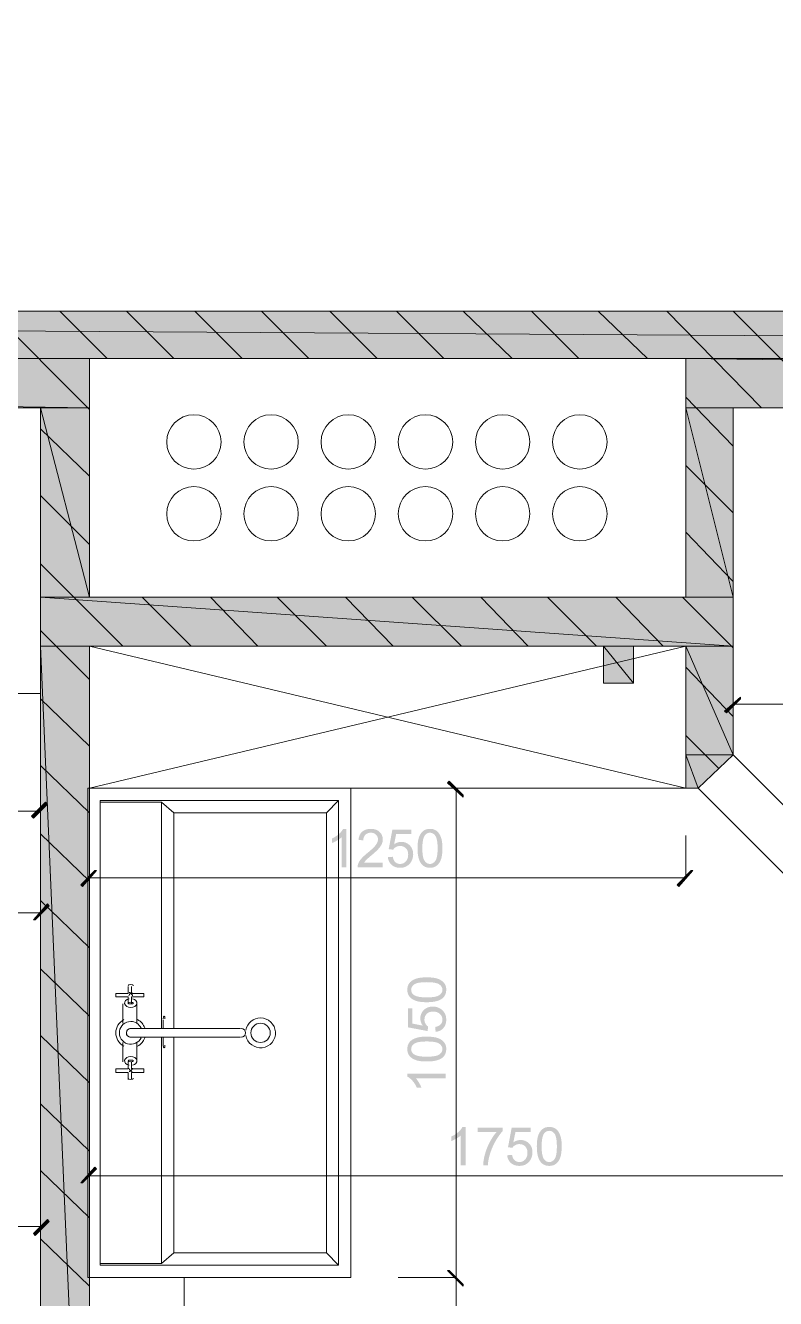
# Model space of a CAD drawing. Header units: inches. Extents: x 23 to 314, y 14 to 225.
# Drawn here: x 144.31 to 166.1, y 144.78 to 181.79 of the extents above; entities that cross this region are included whole.
import ezdxf

# ---------------------------------------------------------------- set-up
doc = ezdxf.new("R2010")
doc.units = ezdxf.units.IN
for name, color, linetype in [('BUYSER', 7, 'Continuous'), ('DIM', 7, 'Continuous'), ('KAHUYQNER', 7, 'Continuous'), ('walls', 7, 'Continuous')]:
    doc.layers.add(name, color=color, linetype=linetype)

msp = doc.modelspace()

# ---------------------------------------------------------------- hatches: boundary and pattern name
at = {"layer": 'BUYSER', "true_color": 0x939598, "transparency": 33554687}
for points in [[(273.026, 172.103), (51.11, 172.103), (51.11, 173.479), (273.026, 173.479)], [(146.166, 170.676), (51.11, 170.676), (51.11, 172.103), (146.166, 172.103)], [(273.026, 170.676), (163.495, 170.676), (163.495, 172.103), (273.026, 172.103)], [(146.166, 165.172), (144.739, 165.172), (144.739, 170.676), (146.166, 170.676)], [(164.871, 165.172), (163.495, 165.172), (163.495, 170.676), (164.871, 170.676)], [(164.871, 163.744), (144.739, 163.744), (144.739, 165.172), (164.871, 165.172)], [(146.166, 130.819), (144.739, 130.819), (144.739, 163.744), (146.166, 163.744)], [(164.871, 160.584), (163.495, 160.584), (163.495, 163.744), (164.871, 163.744)], [(163.852, 159.616), (163.495, 159.616), (163.495, 160.584), (164.871, 160.584)]]:
    msp.add_hatch(color=252, dxfattribs=at).paths.add_polyline_path(points, flags=0)
at = {"layer": 'DIM', "true_color": 0x6ec1dd, "transparency": 33554687}
for points in [[(164.668, 161.808), (164.617, 161.859), (165.075, 162.266), (165.075, 162.215)], [(156.564, 159.769), (156.615, 159.82), (157.022, 159.412), (157.022, 159.361)], [(144.892, 159.208), (144.943, 159.157), (144.535, 158.75), (144.484, 158.801)], [(145.962, 156.762), (145.911, 156.813), (146.319, 157.221), (146.37, 157.221)], [(163.648, 157.221), (163.699, 157.221), (163.291, 156.762), (163.24, 156.813)], [(144.943, 156.252), (144.994, 156.201), (144.586, 155.793), (144.535, 155.793)], [(145.962, 148.148), (145.911, 148.148), (146.319, 148.607), (146.37, 148.556)], [(144.943, 147.078), (144.994, 147.027), (144.586, 146.619), (144.535, 146.67)], [(157.022, 145.192), (157.022, 145.141), (156.564, 145.6), (156.615, 145.6)], [(156.564, 145.6), (156.615, 145.6), (157.022, 145.192), (157.022, 145.141)]]:
    msp.add_hatch(color=133, dxfattribs=at).paths.add_polyline_path(points, flags=0)
h = msp.add_hatch(color=133, dxfattribs=at)
edge = h.paths.add_edge_path(flags=0)
edge.add_spline(control_points=[(153.624, 157.322), (153.624, 157.322), (153.488, 157.322), (153.488, 157.322), (153.488, 157.322), (153.488, 158.19), (153.488, 158.19), (153.456, 158.16), (153.413, 158.129), (153.36, 158.098), (153.306, 158.066), (153.258, 158.042), (153.216, 158.026), (153.216, 158.026), (153.216, 158.158), (153.216, 158.158), (153.292, 158.194), (153.358, 158.237), (153.415, 158.288), (153.472, 158.338), (153.512, 158.388), (153.536, 158.436), (153.536, 158.436), (153.624, 158.436), (153.624, 158.436), (153.624, 158.436), (153.624, 157.322), (153.624, 157.322)], knot_values=[0, 0, 0, 0, 1, 1, 1, 2, 2, 2, 3, 3, 3, 4, 4, 4, 5, 5, 5, 6, 6, 6, 7, 7, 7, 8, 8, 8, 9, 9, 9, 9], degree=3, periodic=1)
h = msp.add_hatch(color=133, dxfattribs=at)
edge = h.paths.add_edge_path(flags=0)
edge.add_spline(control_points=[(154.687, 157.453), (154.687, 157.453), (154.687, 157.322), (154.687, 157.322), (154.687, 157.322), (153.955, 157.322), (153.955, 157.322), (153.955, 157.342), (153.956, 157.358), (153.958, 157.371), (153.96, 157.385), (153.965, 157.4), (153.971, 157.417), (153.989, 157.468), (154.019, 157.517), (154.061, 157.566), (154.103, 157.615), (154.162, 157.671), (154.239, 157.733), (154.359, 157.83), (154.44, 157.908), (154.483, 157.966), (154.526, 158.024), (154.547, 158.079), (154.547, 158.131), (154.547, 158.185), (154.528, 158.231), (154.489, 158.268), (154.451, 158.305), (154.4, 158.324), (154.338, 158.324), (154.274, 158.324), (154.221, 158.304), (154.181, 158.264), (154.141, 158.225), (154.121, 158.17), (154.121, 158.101), (154.121, 158.101), (153.981, 158.116), (153.981, 158.116), (153.99, 158.22), (154.026, 158.3), (154.089, 158.355), (154.152, 158.409), (154.236, 158.436), (154.341, 158.436), (154.447, 158.436), (154.531, 158.407), (154.593, 158.348), (154.656, 158.289), (154.687, 158.216), (154.687, 158.128), (154.687, 158.085), (154.678, 158.042), (154.66, 157.999), (154.642, 157.957), (154.612, 157.911), (154.569, 157.863), (154.527, 157.814), (154.457, 157.749), (154.359, 157.667), (154.277, 157.598), (154.224, 157.552), (154.202, 157.528), (154.18, 157.503), (154.161, 157.479), (154.145, 157.453), (154.145, 157.453), (154.687, 157.453), (154.687, 157.453)], knot_values=[0, 0, 0, 0, 1, 1, 1, 2, 2, 2, 3, 3, 3, 4, 4, 4, 5, 5, 5, 6, 6, 6, 7, 7, 7, 8, 8, 8, 9, 9, 9, 10, 10, 10, 11, 11, 11, 12, 12, 12, 13, 13, 13, 14, 14, 14, 15, 15, 15, 16, 16, 16, 17, 17, 17, 18, 18, 18, 19, 19, 19, 20, 20, 20, 21, 21, 21, 22, 22, 22, 23, 23, 23, 23], degree=3, periodic=1)
h = msp.add_hatch(color=133, dxfattribs=at)
edge = h.paths.add_edge_path(flags=0)
edge.add_spline(control_points=[(154.834, 157.613), (154.834, 157.613), (154.977, 157.625), (154.977, 157.625), (154.988, 157.556), (155.013, 157.503), (155.051, 157.468), (155.09, 157.433), (155.136, 157.416), (155.191, 157.416), (155.256, 157.416), (155.311, 157.44), (155.357, 157.49), (155.403, 157.539), (155.425, 157.605), (155.425, 157.686), (155.425, 157.764), (155.404, 157.825), (155.36, 157.87), (155.316, 157.915), (155.259, 157.938), (155.189, 157.938), (155.145, 157.938), (155.106, 157.928), (155.071, 157.908), (155.036, 157.888), (155.008, 157.863), (154.987, 157.83), (154.987, 157.83), (154.859, 157.847), (154.859, 157.847), (154.859, 157.847), (154.966, 158.417), (154.966, 158.417), (154.966, 158.417), (155.518, 158.417), (155.518, 158.417), (155.518, 158.417), (155.518, 158.287), (155.518, 158.287), (155.518, 158.287), (155.075, 158.287), (155.075, 158.287), (155.075, 158.287), (155.015, 157.988), (155.015, 157.988), (155.082, 158.035), (155.152, 158.058), (155.225, 158.058), (155.322, 158.058), (155.403, 158.025), (155.47, 157.958), (155.537, 157.891), (155.57, 157.805), (155.57, 157.699), (155.57, 157.599), (155.541, 157.512), (155.482, 157.438), (155.411, 157.348), (155.313, 157.304), (155.191, 157.304), (155.09, 157.304), (155.008, 157.332), (154.944, 157.388), (154.88, 157.444), (154.844, 157.519), (154.834, 157.613)], knot_values=[0, 0, 0, 0, 1, 1, 1, 2, 2, 2, 3, 3, 3, 4, 4, 4, 5, 5, 5, 6, 6, 6, 7, 7, 7, 8, 8, 8, 9, 9, 9, 10, 10, 10, 11, 11, 11, 12, 12, 12, 13, 13, 13, 14, 14, 14, 15, 15, 15, 16, 16, 16, 17, 17, 17, 18, 18, 18, 19, 19, 19, 20, 20, 20, 21, 21, 21, 22, 22, 22, 22], degree=3, periodic=1)
h = msp.add_hatch(color=133, dxfattribs=at)
edge = h.paths.add_edge_path(flags=0)
edge.add_spline(control_points=[(155.696, 157.87), (155.696, 157.935), (155.699, 157.994), (155.706, 158.047), (155.713, 158.1), (155.723, 158.146), (155.736, 158.186), (155.764, 158.266), (155.804, 158.327), (155.857, 158.371), (155.91, 158.415), (155.977, 158.436), (156.058, 158.436), (156.117, 158.436), (156.169, 158.424), (156.214, 158.4), (156.259, 158.376), (156.296, 158.342), (156.325, 158.297), (156.354, 158.252), (156.377, 158.197), (156.394, 158.132), (156.411, 158.067), (156.42, 157.98), (156.42, 157.87), (156.42, 157.738), (156.406, 157.633), (156.38, 157.554), (156.353, 157.475), (156.313, 157.414), (156.26, 157.37), (156.206, 157.326), (156.139, 157.304), (156.058, 157.304), (155.951, 157.304), (155.867, 157.342), (155.806, 157.419), (155.733, 157.511), (155.696, 157.662), (155.696, 157.87)], knot_values=[0, 0, 0, 0, 1, 1, 1, 2, 2, 2, 3, 3, 3, 4, 4, 4, 5, 5, 5, 6, 6, 6, 7, 7, 7, 8, 8, 8, 9, 9, 9, 10, 10, 10, 11, 11, 11, 12, 12, 12, 13, 13, 13, 13], degree=3, periodic=1)
edge = h.paths.add_edge_path(flags=0)
edge.add_spline(control_points=[(155.836, 157.87), (155.836, 157.688), (155.857, 157.568), (155.9, 157.507), (155.942, 157.446), (155.995, 157.416), (156.058, 157.416), (156.119, 157.416), (156.172, 157.446), (156.215, 157.507), (156.258, 157.568), (156.28, 157.688), (156.28, 157.87), (156.28, 158.052), (156.258, 158.174), (156.216, 158.234), (156.173, 158.294), (156.12, 158.324), (156.056, 158.324), (155.994, 158.324), (155.944, 158.297), (155.907, 158.244), (155.86, 158.177), (155.836, 158.052), (155.836, 157.87)], knot_values=[0, 0, 0, 0, 1, 1, 1, 2, 2, 2, 3, 3, 3, 4, 4, 4, 5, 5, 5, 6, 6, 6, 7, 7, 7, 8, 8, 8, 8], degree=3, periodic=1)
h = msp.add_hatch(color=133, dxfattribs=at)
edge = h.paths.add_edge_path(flags=0)
edge.add_spline(control_points=[(155.966, 153.397), (155.9, 153.397), (155.841, 153.4), (155.788, 153.407), (155.735, 153.413), (155.689, 153.423), (155.649, 153.437), (155.569, 153.464), (155.508, 153.505), (155.464, 153.558), (155.421, 153.611), (155.399, 153.678), (155.399, 153.759), (155.399, 153.818), (155.411, 153.87), (155.435, 153.915), (155.459, 153.96), (155.493, 153.997), (155.538, 154.026), (155.583, 154.055), (155.638, 154.078), (155.703, 154.095), (155.768, 154.112), (155.856, 154.12), (155.966, 154.12), (156.097, 154.12), (156.202, 154.107), (156.281, 154.081), (156.36, 154.054), (156.421, 154.014), (156.465, 153.96), (156.509, 153.907), (156.532, 153.839), (156.532, 153.759), (156.532, 153.652), (156.493, 153.568), (156.417, 153.507), (156.324, 153.433), (156.173, 153.397), (155.966, 153.397)], knot_values=[0, 0, 0, 0, 1, 1, 1, 2, 2, 2, 3, 3, 3, 4, 4, 4, 5, 5, 5, 6, 6, 6, 7, 7, 7, 8, 8, 8, 9, 9, 9, 10, 10, 10, 11, 11, 11, 12, 12, 12, 13, 13, 13, 13], degree=3, periodic=1)
edge = h.paths.add_edge_path(flags=0)
edge.add_spline(control_points=[(155.966, 153.537), (156.147, 153.537), (156.268, 153.558), (156.328, 153.6), (156.389, 153.643), (156.42, 153.696), (156.42, 153.759), (156.42, 153.82), (156.389, 153.873), (156.328, 153.916), (156.268, 153.959), (156.147, 153.98), (155.966, 153.98), (155.783, 153.98), (155.662, 153.959), (155.602, 153.916), (155.541, 153.874), (155.511, 153.821), (155.511, 153.757), (155.511, 153.695), (155.538, 153.645), (155.591, 153.607), (155.659, 153.56), (155.783, 153.537), (155.966, 153.537)], knot_values=[0, 0, 0, 0, 1, 1, 1, 2, 2, 2, 3, 3, 3, 4, 4, 4, 5, 5, 5, 6, 6, 6, 7, 7, 7, 8, 8, 8, 8], degree=3, periodic=1)
h = msp.add_hatch(color=133, dxfattribs=at)
edge = h.paths.add_edge_path(flags=0)
edge.add_spline(control_points=[(156.222, 152.535), (156.222, 152.535), (156.21, 152.678), (156.21, 152.678), (156.28, 152.689), (156.332, 152.713), (156.367, 152.752), (156.402, 152.791), (156.42, 152.837), (156.42, 152.892), (156.42, 152.957), (156.395, 153.012), (156.345, 153.058), (156.296, 153.103), (156.23, 153.126), (156.149, 153.126), (156.071, 153.126), (156.01, 153.104), (155.965, 153.061), (155.92, 153.017), (155.897, 152.96), (155.897, 152.889), (155.897, 152.845), (155.907, 152.806), (155.927, 152.772), (155.947, 152.737), (155.973, 152.709), (156.005, 152.687), (156.005, 152.687), (155.988, 152.559), (155.988, 152.559), (155.988, 152.559), (155.418, 152.667), (155.418, 152.667), (155.418, 152.667), (155.418, 153.219), (155.418, 153.219), (155.418, 153.219), (155.549, 153.219), (155.549, 153.219), (155.549, 153.219), (155.549, 152.776), (155.549, 152.776), (155.549, 152.776), (155.847, 152.716), (155.847, 152.716), (155.8, 152.783), (155.777, 152.853), (155.777, 152.925), (155.777, 153.022), (155.811, 153.104), (155.877, 153.171), (155.944, 153.237), (156.031, 153.271), (156.137, 153.271), (156.236, 153.271), (156.323, 153.242), (156.397, 153.183), (156.487, 153.111), (156.532, 153.014), (156.532, 152.892), (156.532, 152.791), (156.503, 152.708), (156.447, 152.645), (156.391, 152.581), (156.316, 152.544), (156.222, 152.535)], knot_values=[0, 0, 0, 0, 1, 1, 1, 2, 2, 2, 3, 3, 3, 4, 4, 4, 5, 5, 5, 6, 6, 6, 7, 7, 7, 8, 8, 8, 9, 9, 9, 10, 10, 10, 11, 11, 11, 12, 12, 12, 13, 13, 13, 14, 14, 14, 15, 15, 15, 16, 16, 16, 17, 17, 17, 18, 18, 18, 19, 19, 19, 20, 20, 20, 21, 21, 21, 22, 22, 22, 22], degree=3, periodic=1)
h = msp.add_hatch(color=133, dxfattribs=at)
edge = h.paths.add_edge_path(flags=0)
edge.add_spline(control_points=[(155.966, 151.674), (155.9, 151.674), (155.841, 151.677), (155.788, 151.683), (155.735, 151.69), (155.689, 151.7), (155.649, 151.714), (155.569, 151.741), (155.508, 151.781), (155.464, 151.834), (155.421, 151.888), (155.399, 151.955), (155.399, 152.035), (155.399, 152.094), (155.411, 152.146), (155.435, 152.192), (155.459, 152.237), (155.493, 152.274), (155.538, 152.303), (155.583, 152.332), (155.638, 152.355), (155.703, 152.372), (155.768, 152.389), (155.856, 152.397), (155.966, 152.397), (156.097, 152.397), (156.202, 152.384), (156.281, 152.357), (156.36, 152.331), (156.421, 152.291), (156.465, 152.237), (156.509, 152.183), (156.532, 152.116), (156.532, 152.035), (156.532, 151.928), (156.493, 151.844), (156.417, 151.783), (156.324, 151.71), (156.173, 151.674), (155.966, 151.674)], knot_values=[0, 0, 0, 0, 1, 1, 1, 2, 2, 2, 3, 3, 3, 4, 4, 4, 5, 5, 5, 6, 6, 6, 7, 7, 7, 8, 8, 8, 9, 9, 9, 10, 10, 10, 11, 11, 11, 12, 12, 12, 13, 13, 13, 13], degree=3, periodic=1)
edge = h.paths.add_edge_path(flags=0)
edge.add_spline(control_points=[(155.966, 151.814), (156.147, 151.814), (156.268, 151.835), (156.328, 151.877), (156.389, 151.919), (156.42, 151.972), (156.42, 152.035), (156.42, 152.097), (156.389, 152.149), (156.328, 152.192), (156.268, 152.235), (156.147, 152.257), (155.966, 152.257), (155.783, 152.257), (155.662, 152.236), (155.602, 152.193), (155.541, 152.15), (155.511, 152.097), (155.511, 152.034), (155.511, 151.972), (155.538, 151.922), (155.591, 151.884), (155.659, 151.837), (155.783, 151.814), (155.966, 151.814)], knot_values=[0, 0, 0, 0, 1, 1, 1, 2, 2, 2, 3, 3, 3, 4, 4, 4, 5, 5, 5, 6, 6, 6, 7, 7, 7, 8, 8, 8, 8], degree=3, periodic=1)
h = msp.add_hatch(color=133, dxfattribs=at)
edge = h.paths.add_edge_path(flags=0)
edge.add_spline(control_points=[(156.513, 151.325), (156.513, 151.325), (156.513, 151.189), (156.513, 151.189), (156.513, 151.189), (155.645, 151.189), (155.645, 151.189), (155.675, 151.157), (155.706, 151.114), (155.737, 151.06), (155.769, 151.007), (155.793, 150.959), (155.809, 150.916), (155.809, 150.916), (155.677, 150.916), (155.677, 150.916), (155.641, 150.992), (155.598, 151.059), (155.547, 151.116), (155.497, 151.172), (155.447, 151.213), (155.399, 151.237), (155.399, 151.237), (155.399, 151.325), (155.399, 151.325), (155.399, 151.325), (156.513, 151.325), (156.513, 151.325)], knot_values=[0, 0, 0, 0, 1, 1, 1, 2, 2, 2, 3, 3, 3, 4, 4, 4, 5, 5, 5, 6, 6, 6, 7, 7, 7, 8, 8, 8, 9, 9, 9, 9], degree=3, periodic=1)
h = msp.add_hatch(color=133, dxfattribs=at)
edge = h.paths.add_edge_path(flags=0)
edge.add_spline(control_points=[(157.09, 148.658), (157.09, 148.658), (156.954, 148.658), (156.954, 148.658), (156.954, 148.658), (156.954, 149.526), (156.954, 149.526), (156.922, 149.496), (156.879, 149.465), (156.826, 149.433), (156.772, 149.402), (156.724, 149.378), (156.681, 149.362), (156.681, 149.362), (156.681, 149.493), (156.681, 149.493), (156.758, 149.529), (156.824, 149.572), (156.881, 149.623), (156.938, 149.674), (156.978, 149.723), (157.002, 149.772), (157.002, 149.772), (157.09, 149.772), (157.09, 149.772), (157.09, 149.772), (157.09, 148.658), (157.09, 148.658)], knot_values=[0, 0, 0, 0, 1, 1, 1, 2, 2, 2, 3, 3, 3, 4, 4, 4, 5, 5, 5, 6, 6, 6, 7, 7, 7, 8, 8, 8, 9, 9, 9, 9], degree=3, periodic=1)
h = msp.add_hatch(color=133, dxfattribs=at)
edge = h.paths.add_edge_path(flags=0)
edge.add_spline(control_points=[(157.448, 149.622), (157.448, 149.622), (157.448, 149.753), (157.448, 149.753), (157.448, 149.753), (158.166, 149.753), (158.166, 149.753), (158.166, 149.753), (158.166, 149.647), (158.166, 149.647), (158.097, 149.573), (158.027, 149.473), (157.955, 149.347), (157.887, 149.225), (157.834, 149.096), (157.795, 148.963), (157.779, 148.908), (157.767, 148.86), (157.759, 148.818), (157.748, 148.762), (157.743, 148.709), (157.743, 148.658), (157.743, 148.658), (157.603, 148.658), (157.603, 148.658), (157.603, 148.741), (157.62, 148.847), (157.654, 148.974), (157.687, 149.097), (157.734, 149.216), (157.795, 149.332), (157.857, 149.447), (157.922, 149.544), (157.991, 149.622), (157.991, 149.622), (157.448, 149.622), (157.448, 149.622)], knot_values=[0, 0, 0, 0, 1, 1, 1, 2, 2, 2, 3, 3, 3, 4, 4, 4, 5, 5, 5, 6, 6, 6, 7, 7, 7, 8, 8, 8, 9, 9, 9, 10, 10, 10, 11, 11, 11, 12, 12, 12, 12], degree=3, periodic=1)
h = msp.add_hatch(color=133, dxfattribs=at)
edge = h.paths.add_edge_path(flags=0)
edge.add_spline(control_points=[(158.3, 148.948), (158.3, 148.948), (158.443, 148.961), (158.443, 148.961), (158.454, 148.891), (158.479, 148.839), (158.517, 148.804), (158.556, 148.768), (158.602, 148.751), (158.657, 148.751), (158.722, 148.751), (158.777, 148.776), (158.823, 148.825), (158.869, 148.875), (158.891, 148.94), (158.891, 149.022), (158.891, 149.099), (158.87, 149.16), (158.826, 149.205), (158.782, 149.25), (158.725, 149.273), (158.654, 149.273), (158.611, 149.273), (158.571, 149.263), (158.537, 149.244), (158.502, 149.224), (158.474, 149.198), (158.452, 149.166), (158.452, 149.166), (158.325, 149.182), (158.325, 149.182), (158.325, 149.182), (158.432, 149.752), (158.432, 149.752), (158.432, 149.752), (158.984, 149.752), (158.984, 149.752), (158.984, 149.752), (158.984, 149.622), (158.984, 149.622), (158.984, 149.622), (158.541, 149.622), (158.541, 149.622), (158.541, 149.622), (158.481, 149.324), (158.481, 149.324), (158.548, 149.37), (158.618, 149.393), (158.69, 149.393), (158.787, 149.393), (158.869, 149.36), (158.936, 149.293), (159.003, 149.226), (159.036, 149.14), (159.036, 149.034), (159.036, 148.934), (159.007, 148.847), (158.948, 148.774), (158.876, 148.684), (158.779, 148.639), (158.657, 148.639), (158.556, 148.639), (158.473, 148.667), (158.41, 148.723), (158.346, 148.78), (158.309, 148.855), (158.3, 148.948)], knot_values=[0, 0, 0, 0, 1, 1, 1, 2, 2, 2, 3, 3, 3, 4, 4, 4, 5, 5, 5, 6, 6, 6, 7, 7, 7, 8, 8, 8, 9, 9, 9, 10, 10, 10, 11, 11, 11, 12, 12, 12, 13, 13, 13, 14, 14, 14, 15, 15, 15, 16, 16, 16, 17, 17, 17, 18, 18, 18, 19, 19, 19, 20, 20, 20, 21, 21, 21, 22, 22, 22, 22], degree=3, periodic=1)
h = msp.add_hatch(color=133, dxfattribs=at)
edge = h.paths.add_edge_path(flags=0)
edge.add_spline(control_points=[(159.162, 149.205), (159.162, 149.27), (159.165, 149.329), (159.172, 149.382), (159.178, 149.435), (159.188, 149.481), (159.202, 149.521), (159.229, 149.601), (159.27, 149.663), (159.323, 149.706), (159.376, 149.75), (159.443, 149.772), (159.524, 149.772), (159.583, 149.772), (159.635, 149.76), (159.68, 149.736), (159.725, 149.712), (159.762, 149.677), (159.791, 149.633), (159.82, 149.588), (159.843, 149.533), (159.86, 149.468), (159.877, 149.402), (159.885, 149.315), (159.885, 149.205), (159.885, 149.073), (159.872, 148.968), (159.846, 148.889), (159.819, 148.811), (159.779, 148.749), (159.725, 148.705), (159.672, 148.661), (159.604, 148.639), (159.524, 148.639), (159.417, 148.639), (159.333, 148.677), (159.272, 148.754), (159.199, 148.847), (159.162, 148.997), (159.162, 149.205)], knot_values=[0, 0, 0, 0, 1, 1, 1, 2, 2, 2, 3, 3, 3, 4, 4, 4, 5, 5, 5, 6, 6, 6, 7, 7, 7, 8, 8, 8, 9, 9, 9, 10, 10, 10, 11, 11, 11, 12, 12, 12, 13, 13, 13, 13], degree=3, periodic=1)
edge = h.paths.add_edge_path(flags=0)
edge.add_spline(control_points=[(159.302, 149.205), (159.302, 149.024), (159.323, 148.903), (159.366, 148.842), (159.408, 148.781), (159.461, 148.751), (159.524, 148.751), (159.585, 148.751), (159.638, 148.781), (159.681, 148.842), (159.724, 148.903), (159.745, 149.024), (159.745, 149.205), (159.745, 149.388), (159.724, 149.509), (159.682, 149.569), (159.639, 149.629), (159.586, 149.659), (159.522, 149.659), (159.46, 149.659), (159.41, 149.633), (159.372, 149.58), (159.325, 149.512), (159.302, 149.387), (159.302, 149.205)], knot_values=[0, 0, 0, 0, 1, 1, 1, 2, 2, 2, 3, 3, 3, 4, 4, 4, 5, 5, 5, 6, 6, 6, 7, 7, 7, 8, 8, 8, 8], degree=3, periodic=1)
at = {"layer": 'walls', "true_color": 0x000000, "transparency": 33554687}
msp.add_hatch(color=18, dxfattribs=at).paths.add_polyline_path([(161.966, 162.674), (161.1, 162.674), (161.1, 163.744), (161.966, 163.744)], flags=0)

# ---------------------------------------------------------------- linework, layer by layer
at = {"layer": 'BUYSER', "color": 252, "linetype": 'Continuous', "lineweight": 5, "true_color": 0x939598}
for points in [[(273.026, 172.103), (273.026, 173.479), (51.11, 173.479)], [(273.026, 172.103), (51.11, 172.103), (51.11, 173.479)], [(51.11, 173.479), (273.026, 172.103)], [(146.166, 170.676), (146.166, 172.103), (51.11, 172.103)], [(146.166, 170.676), (51.11, 170.676), (51.11, 172.103)], [(51.11, 172.103), (146.166, 170.676)], [(273.026, 170.676), (273.026, 172.103), (163.495, 172.103)], [(273.026, 170.676), (163.495, 170.676), (163.495, 172.103)], [(163.495, 172.103), (273.026, 170.676)], [(146.166, 165.172), (146.166, 170.676), (144.739, 170.676)], [(146.166, 165.172), (144.739, 165.172), (144.739, 170.676)], [(144.739, 170.676), (146.166, 165.172)], [(164.871, 165.172), (164.871, 170.676), (163.495, 170.676)], [(164.871, 165.172), (163.495, 165.172), (163.495, 170.676)], [(163.495, 170.676), (164.871, 165.172)], [(164.871, 163.744), (164.871, 165.172), (144.739, 165.172)], [(164.871, 163.744), (144.739, 163.744), (144.739, 165.172)], [(144.739, 165.172), (164.871, 163.744)], [(146.166, 130.819), (146.166, 163.744), (144.739, 163.744)], [(146.166, 130.819), (144.739, 130.819), (144.739, 163.744)], [(144.739, 163.744), (146.166, 130.819)], [(164.871, 160.584), (164.871, 163.744), (163.495, 163.744)], [(164.871, 160.584), (163.495, 160.584), (163.495, 163.744)], [(163.495, 163.744), (164.871, 160.584)], [(163.852, 159.616), (164.871, 160.584), (163.495, 160.584)], [(163.852, 159.616), (163.495, 159.616), (163.495, 160.584)], [(163.495, 160.584), (163.852, 159.616)]]:
    msp.add_lwpolyline(points, dxfattribs=at)
at = {"layer": 'BUYSER', "color": 251, "linetype": 'Continuous', "lineweight": 5, "true_color": 0x636466}
for points in [[(146.166, 170.625), (143.312, 173.479)], [(146.676, 172.103), (145.3, 173.479)], [(148.613, 172.103), (147.236, 173.479)], [(150.6, 172.103), (149.224, 173.479)], [(152.537, 172.103), (151.161, 173.479)], [(154.525, 172.103), (153.149, 173.479)], [(156.462, 172.103), (155.086, 173.479)], [(158.449, 172.103), (157.022, 173.479)], [(160.386, 172.103), (159.01, 173.479)], [(162.374, 172.103), (160.947, 173.479)], [(165.687, 170.676), (162.935, 173.479)], [(167.675, 170.676), (164.871, 173.479)], [(164.871, 169.555), (163.495, 170.982)], [(146.166, 168.688), (144.739, 170.065)], [(164.871, 167.618), (163.495, 168.994)], [(146.166, 166.701), (144.739, 168.128)], [(164.871, 165.63), (163.495, 167.057)], [(147.134, 163.744), (144.739, 166.14)], [(149.122, 163.744), (147.695, 165.172)], [(151.059, 163.744), (149.683, 165.172)], [(153.047, 163.744), (151.62, 165.172)], [(154.984, 163.744), (153.607, 165.172)], [(156.971, 163.744), (155.544, 165.172)], [(158.908, 163.744), (157.532, 165.172)], [(160.896, 163.744), (159.469, 165.172)], [(162.833, 163.744), (161.457, 165.172)], [(164.871, 163.694), (163.393, 165.172)], [(146.166, 162.776), (144.739, 164.203)], [(164.871, 161.706), (163.495, 163.133)], [(146.166, 160.839), (144.739, 162.215)], [(164.464, 160.177), (163.495, 161.145)], [(146.166, 158.902), (144.739, 160.279)], [(146.166, 156.915), (144.739, 158.291)], [(146.166, 154.978), (144.739, 156.354)], [(146.166, 152.99), (144.739, 154.366)], [(146.166, 151.053), (144.739, 152.429)], [(146.166, 149.066), (144.739, 150.442)], [(146.166, 147.129), (144.739, 148.505)], [(146.166, 145.141), (144.739, 146.517)]]:
    msp.add_lwpolyline(points, dxfattribs=at)
at = {"layer": 'DIM', "color": 133, "linetype": 'Continuous', "lineweight": 5, "true_color": 0x6ec1dd}
for points in [[(164.871, 169.3), (164.871, 162.063)], [(181.487, 169.3), (181.487, 162.063), (164.871, 162.063)], [(164.668, 161.808), (164.617, 161.859), (165.075, 162.266)], [(164.668, 161.808), (165.075, 162.215), (165.075, 162.266)], [(165.075, 162.266), (164.668, 161.808)], [(144.739, 160.992), (144.739, 155.997), (82.354, 155.997)], [(144.739, 160.992), (144.739, 158.953), (136.431, 158.953)], [(155.136, 145.396), (156.818, 145.396), (156.818, 159.616)], [(156.564, 159.769), (156.615, 159.82), (157.022, 159.412)], [(156.564, 159.769), (157.022, 159.361), (157.022, 159.412)], [(157.022, 159.412), (156.564, 159.769)], [(158.195, 159.616), (156.818, 159.616)], [(144.892, 159.208), (144.484, 158.801), (144.535, 158.75)], [(144.892, 159.208), (144.943, 159.157), (144.535, 158.75)], [(144.535, 158.75), (144.892, 159.208)], [(146.166, 158.24), (146.166, 157.017)], [(163.495, 158.24), (163.495, 157.017), (146.166, 157.017)], [(146.166, 158.24), (146.166, 148.352)], [(170.427, 158.24), (170.427, 148.352), (146.166, 148.352)], [(145.962, 156.762), (145.911, 156.813), (146.319, 157.221)], [(145.962, 156.762), (146.37, 157.221), (146.319, 157.221)], [(146.319, 157.221), (145.962, 156.762)], [(163.648, 157.221), (163.24, 156.813), (163.291, 156.762)], [(163.648, 157.221), (163.699, 157.221), (163.291, 156.762)], [(163.291, 156.762), (163.648, 157.221)], [(144.943, 156.252), (144.535, 155.793), (144.586, 155.793)], [(144.943, 156.252), (144.994, 156.201), (144.586, 155.793)], [(144.586, 155.793), (144.943, 156.252)], [(145.962, 148.148), (145.911, 148.148), (146.319, 148.607)], [(145.962, 148.148), (146.37, 148.556), (146.319, 148.607)], [(146.319, 148.607), (145.962, 148.148)], [(144.943, 147.078), (144.535, 146.67), (144.586, 146.619)], [(144.943, 147.078), (144.994, 147.027), (144.586, 146.619)], [(144.586, 146.619), (144.943, 147.078)], [(53.913, 132.195), (53.913, 146.874), (144.739, 146.874)], [(144.739, 132.195), (144.739, 146.874)], [(157.022, 145.192), (156.615, 145.6), (156.564, 145.6)], [(157.022, 145.192), (157.022, 145.141), (156.564, 145.6)], [(156.564, 145.6), (157.022, 145.192)], [(156.564, 145.6), (157.022, 145.141), (157.022, 145.192)], [(156.564, 145.6), (156.615, 145.6), (157.022, 145.192)], [(157.022, 145.192), (156.564, 145.6)], [(150.294, 130.819), (156.818, 130.819), (156.818, 145.396)], [(155.136, 145.396), (156.818, 145.396)]]:
    msp.add_lwpolyline(points, dxfattribs=at)
at = {"layer": 'KAHUYQNER', "color": 8, "linetype": 'Continuous', "lineweight": 5, "true_color": 0x767676}
for points in [[(82.354, 170.676), (144.739, 170.676), (144.739, 162.368), (82.354, 162.368), (82.354, 170.676)], [(136.431, 162.368), (136.431, 170.676), (144.739, 170.676), (144.739, 162.368), (136.431, 162.368)], [(163.495, 163.744), (163.495, 159.616), (146.166, 159.616), (146.166, 163.744), (163.495, 163.744)], [(146.166, 145.396), (148.918, 145.396), (148.918, 130.819), (146.166, 130.819), (146.166, 145.396)]]:
    msp.add_lwpolyline(points, close=True, dxfattribs=at)
at = {"layer": 'KAHUYQNER', "color": 8, "linetype": 'Continuous', "lineweight": 5, "true_color": 0x808080}
msp.add_lwpolyline([(170.427, 153.041), (163.852, 159.616), (164.871, 160.584), (164.871, 170.676), (181.487, 170.676), (181.487, 154.06), (171.395, 154.06), (170.427, 153.041)], close=True, dxfattribs=at)
at = {"layer": 'KAHUYQNER', "color": 8, "linetype": 'Continuous', "lineweight": 5, "true_color": 0x767676}
for points in [[(146.166, 163.744), (163.495, 159.616)], [(146.166, 159.616), (163.495, 163.744)], [(153.76, 159.616), (146.115, 159.616)], [(146.115, 159.616), (146.115, 145.396)], [(153.76, 145.396), (153.76, 159.616)], [(146.472, 145.753), (146.472, 159.259)], [(146.472, 159.259), (153.404, 159.259)], [(146.472, 159.208), (148.256, 159.208)], [(148.256, 159.208), (148.613, 158.902)], [(148.256, 159.208), (148.256, 152.633)], [(153.404, 159.259), (153.047, 158.902)], [(153.404, 159.259), (153.404, 145.753)], [(153.047, 158.902), (148.613, 158.902)], [(148.613, 158.902), (148.613, 152.633)], [(153.047, 146.109), (153.047, 158.902)], [(146.931, 153.551), (146.931, 153.653)], [(147.287, 153.653), (146.931, 153.653)], [(147.287, 153.857), (147.287, 153.653)], [(147.389, 153.857), (147.389, 153.653)], [(147.746, 153.653), (147.389, 153.653)], [(147.746, 153.653), (147.746, 153.551)], [(147.287, 153.551), (146.931, 153.551)], [(147.134, 153.347), (147.134, 152.786)], [(147.287, 153.551), (147.287, 153.347)], [(147.389, 153.551), (147.389, 153.347)], [(147.746, 153.551), (147.389, 153.551)], [(147.542, 153.347), (147.542, 152.786)], [(148.307, 152.633), (148.307, 152.888)], [(148.307, 152.888), (148.307, 152.633)], [(150.549, 152.633), (147.338, 152.633)], [(147.134, 152.226), (147.134, 151.665)], [(147.338, 152.379), (150.549, 152.379)], [(147.542, 152.226), (147.542, 151.665)], [(148.256, 152.379), (148.256, 145.804)], [(148.307, 152.124), (148.307, 152.379)], [(148.307, 152.379), (148.307, 152.124)], [(148.613, 152.379), (148.613, 146.109)], [(146.931, 151.461), (146.931, 151.359)], [(146.931, 151.461), (147.287, 151.461)], [(146.931, 151.359), (147.287, 151.359)], [(147.287, 151.665), (147.287, 151.461)], [(147.287, 151.359), (147.287, 151.155)], [(147.389, 151.665), (147.389, 151.461)], [(147.389, 151.461), (147.746, 151.461)], [(147.389, 151.359), (147.746, 151.359)], [(147.389, 151.359), (147.389, 151.155)], [(147.746, 151.359), (147.746, 151.461)], [(148.256, 145.804), (146.472, 145.804)], [(148.256, 145.804), (148.613, 146.109)], [(148.613, 146.109), (153.047, 146.109)], [(153.404, 145.753), (153.047, 146.109)], [(153.404, 145.753), (146.472, 145.753)], [(146.115, 145.396), (153.76, 145.396)]]:
    msp.add_lwpolyline(points, dxfattribs=at)
at = {"layer": 'KAHUYQNER', "color": 253, "linetype": 'Continuous', "lineweight": 5, "true_color": 0xaaaaaa}
for points in [[(172.058, 153.398), (164.871, 160.584)], [(163.852, 159.616), (170.427, 153.041)]]:
    msp.add_lwpolyline(points, dxfattribs=at)
at = {"layer": 'KAHUYQNER', "color": 8, "linetype": 'Continuous', "lineweight": 5, "true_color": 0x767676}
for points in [[(147.364, 153.908), (147.322, 153.908), (147.287, 153.896), (147.287, 153.882)], [(147.37, 153.666), (147.339, 153.643), (147.311, 153.607), (147.307, 153.586)], [(147.358, 153.666), (147.344, 153.676), (147.332, 153.682), (147.322, 153.684)], [(147.42, 153.586), (147.417, 153.607), (147.389, 153.643), (147.358, 153.666)], [(147.44, 153.882), (147.44, 153.896), (147.406, 153.908), (147.364, 153.908)], [(147.405, 153.684), (147.396, 153.682), (147.384, 153.676), (147.37, 153.666)], [(147.664, 152.645), (147.61, 152.762), (147.493, 152.837), (147.364, 152.837)], [(147.773, 152.649), (147.737, 152.753), (147.662, 152.839), (147.565, 152.89)], [(148.332, 152.99), (148.318, 152.99), (148.307, 152.956), (148.307, 152.914)], [(148.358, 152.914), (148.358, 152.956), (148.346, 152.99), (148.332, 152.99)], [(151.135, 152.939), (150.926, 152.939), (150.746, 152.789), (150.709, 152.583)], [(147.384, 152.632), (147.378, 152.633), (147.371, 152.633), (147.364, 152.633)], [(147.565, 152.122), (147.662, 152.173), (147.737, 152.259), (147.773, 152.363)], [(148.307, 152.149), (148.307, 152.107), (148.318, 152.073), (148.332, 152.073)], [(148.332, 152.073), (148.346, 152.073), (148.358, 152.107), (148.358, 152.149)], [(147.307, 151.477), (147.311, 151.456), (147.339, 151.42), (147.37, 151.397)], [(147.322, 151.379), (147.332, 151.38), (147.344, 151.387), (147.358, 151.397)], [(147.358, 151.397), (147.389, 151.42), (147.417, 151.456), (147.42, 151.477)], [(147.37, 151.397), (147.384, 151.387), (147.396, 151.38), (147.405, 151.379)], [(147.287, 151.181), (147.287, 151.167), (147.322, 151.155), (147.364, 151.155)], [(147.364, 151.155), (147.406, 151.155), (147.44, 151.167), (147.44, 151.181)]]:
    msp.add_open_spline(points, degree=3, dxfattribs=at)
for points, knots in [([(147.316, 153.495), (147.23, 153.478), (147.175, 153.418), (147.187, 153.355), (147.199, 153.292), (147.275, 153.245), (147.364, 153.245)], [0, 0, 0, 0, 1, 1, 1, 2, 2, 2, 2]), ([(147.364, 153.398), (147.322, 153.398), (147.287, 153.386), (147.287, 153.372), (147.287, 153.358), (147.322, 153.347), (147.364, 153.347), (147.406, 153.347), (147.44, 153.358), (147.44, 153.372), (147.44, 153.386), (147.406, 153.398), (147.364, 153.398)], [0, 0, 0, 0, 1, 1, 1, 2, 2, 2, 3, 3, 3, 4, 4, 4, 4]), ([(147.364, 153.245), (147.453, 153.245), (147.529, 153.292), (147.541, 153.355), (147.553, 153.418), (147.497, 153.478), (147.411, 153.495)], [0, 0, 0, 0, 1, 1, 1, 2, 2, 2, 2]), ([(147.162, 152.89), (147.02, 152.815), (146.931, 152.667), (146.931, 152.506), (146.931, 152.345), (147.02, 152.197), (147.162, 152.122)], [0, 0, 0, 0, 1, 1, 1, 2, 2, 2, 2]), ([(147.364, 152.837), (147.199, 152.837), (147.06, 152.717), (147.036, 152.554), (147.012, 152.391), (147.112, 152.235), (147.269, 152.188), (147.427, 152.141), (147.595, 152.217), (147.664, 152.366)], [0, 0, 0, 0, 1, 1, 1, 2, 2, 2, 3, 3, 3, 3]), ([(150.709, 152.429), (150.75, 152.203), (150.959, 152.049), (151.187, 152.076), (151.415, 152.103), (151.582, 152.303), (151.568, 152.532), (151.554, 152.761), (151.365, 152.939), (151.135, 152.939)], [0, 0, 0, 0, 1, 1, 1, 2, 2, 2, 3, 3, 3, 3]), ([(147.364, 152.633), (147.316, 152.633), (147.272, 152.606), (147.25, 152.564), (147.228, 152.521), (147.233, 152.469), (147.261, 152.431), (147.289, 152.392), (147.337, 152.372), (147.384, 152.38)], [0, 0, 0, 0, 1, 1, 1, 2, 2, 2, 3, 3, 3, 3]), ([(147.364, 152.633), (147.293, 152.633), (147.236, 152.576), (147.236, 152.506), (147.236, 152.436), (147.293, 152.379), (147.364, 152.379)], [0, 0, 0, 0, 1, 1, 1, 2, 2, 2, 2]), ([(150.575, 152.379), (150.645, 152.379), (150.702, 152.436), (150.702, 152.506), (150.702, 152.576), (150.645, 152.633), (150.575, 152.633)], [0, 0, 0, 0, 1, 1, 1, 2, 2, 2, 2]), ([(151.135, 152.786), (150.981, 152.786), (150.855, 152.661), (150.855, 152.506), (150.855, 152.351), (150.981, 152.226), (151.135, 152.226), (151.29, 152.226), (151.416, 152.351), (151.416, 152.506), (151.416, 152.661), (151.29, 152.786), (151.135, 152.786)], [0, 0, 0, 0, 1, 1, 1, 2, 2, 2, 3, 3, 3, 4, 4, 4, 4]), ([(147.364, 151.818), (147.275, 151.818), (147.199, 151.771), (147.187, 151.708), (147.175, 151.644), (147.23, 151.585), (147.316, 151.568)], [0, 0, 0, 0, 1, 1, 1, 2, 2, 2, 2]), ([(147.364, 151.665), (147.406, 151.665), (147.44, 151.676), (147.44, 151.69), (147.44, 151.705), (147.406, 151.716), (147.364, 151.716), (147.322, 151.716), (147.287, 151.705), (147.287, 151.69), (147.287, 151.676), (147.322, 151.665), (147.364, 151.665)], [0, 0, 0, 0, 1, 1, 1, 2, 2, 2, 3, 3, 3, 4, 4, 4, 4]), ([(147.411, 151.568), (147.497, 151.585), (147.553, 151.644), (147.541, 151.708), (147.529, 151.771), (147.453, 151.818), (147.364, 151.818)], [0, 0, 0, 0, 1, 1, 1, 2, 2, 2, 2])]:
    msp.add_open_spline(points, degree=3, knots=knots, dxfattribs=at)
at = {"layer": 'walls', "color": 18, "linetype": 'Continuous', "lineweight": 5, "true_color": 0x000000}
for points in [[(130.519, 130.819), (144.739, 130.819), (144.739, 170.676), (53.913, 170.676), (53.913, 162.368), (51.11, 162.368), (51.11, 173.479), (270.274, 173.479), (270.274, 181.787), (273.026, 181.787), (273.026, 165.172), (270.274, 165.172), (270.274, 170.676), (218.286, 170.676), (218.286, 168.281), (216.859, 168.281), (216.859, 170.676), (182.914, 170.676), (182.914, 154.06), (200.244, 154.06), (200.244, 152.684), (192.598, 152.684), (192.598, 138.464)], [(191.222, 138.464), (191.222, 152.684), (171.803, 152.684), (171.803, 130.819), (181.487, 130.819), (181.487, 129.443), (170.427, 129.443), (170.427, 153.041), (171.395, 154.06), (181.487, 154.06), (181.487, 170.676), (164.871, 170.676), (164.871, 160.584), (163.852, 159.616), (163.495, 159.616), (163.495, 163.744), (146.166, 163.744), (146.166, 130.819), (160.692, 130.819), (160.692, 129.443), (130.519, 129.443)], [(161.966, 162.674), (161.966, 163.744), (161.1, 163.744)], [(161.966, 162.674), (161.1, 162.674), (161.1, 163.744)], [(161.1, 163.744), (161.966, 162.674)]]:
    msp.add_lwpolyline(points, dxfattribs=at)
for points in [[(146.166, 165.172), (146.166, 172.103), (163.495, 172.103), (163.495, 165.172), (146.166, 165.172)], [(161.1, 162.674), (161.1, 163.744), (161.966, 163.744), (161.966, 162.674), (161.1, 162.674)]]:
    msp.add_lwpolyline(points, close=True, dxfattribs=at)
for points in [[(149.989, 169.682), (149.989, 170.119), (149.635, 170.472), (149.199, 170.472), (148.762, 170.472), (148.409, 170.119), (148.409, 169.682), (148.409, 169.246), (148.762, 168.892), (149.199, 168.892), (149.635, 168.892), (149.989, 169.246), (149.989, 169.682)], [(152.231, 169.682), (152.231, 170.119), (151.878, 170.472), (151.441, 170.472), (151.005, 170.472), (150.651, 170.119), (150.651, 169.682), (150.651, 169.246), (151.005, 168.892), (151.441, 168.892), (151.878, 168.892), (152.231, 169.246), (152.231, 169.682)], [(154.474, 169.682), (154.474, 170.119), (154.12, 170.472), (153.684, 170.472), (153.248, 170.472), (152.894, 170.119), (152.894, 169.682), (152.894, 169.246), (153.248, 168.892), (153.684, 168.892), (154.12, 168.892), (154.474, 169.246), (154.474, 169.682)], [(156.717, 169.682), (156.717, 170.119), (156.363, 170.472), (155.926, 170.472), (155.49, 170.472), (155.136, 170.119), (155.136, 169.682), (155.136, 169.246), (155.49, 168.892), (155.926, 168.892), (156.363, 168.892), (156.717, 169.246), (156.717, 169.682)], [(158.959, 169.682), (158.959, 170.119), (158.605, 170.472), (158.169, 170.472), (157.733, 170.472), (157.379, 170.119), (157.379, 169.682), (157.379, 169.246), (157.733, 168.892), (158.169, 168.892), (158.605, 168.892), (158.959, 169.246), (158.959, 169.682)], [(161.202, 169.682), (161.202, 170.119), (160.848, 170.472), (160.412, 170.472), (159.975, 170.472), (159.622, 170.119), (159.622, 169.682), (159.622, 169.246), (159.975, 168.892), (160.412, 168.892), (160.848, 168.892), (161.202, 169.246), (161.202, 169.682)], [(149.989, 167.593), (149.989, 168.029), (149.635, 168.383), (149.199, 168.383), (148.762, 168.383), (148.409, 168.029), (148.409, 167.593), (148.409, 167.156), (148.762, 166.803), (149.199, 166.803), (149.635, 166.803), (149.989, 167.156), (149.989, 167.593)], [(152.231, 167.593), (152.231, 168.029), (151.878, 168.383), (151.441, 168.383), (151.005, 168.383), (150.651, 168.029), (150.651, 167.593), (150.651, 167.156), (151.005, 166.803), (151.441, 166.803), (151.878, 166.803), (152.231, 167.156), (152.231, 167.593)], [(154.474, 167.593), (154.474, 168.029), (154.12, 168.383), (153.684, 168.383), (153.248, 168.383), (152.894, 168.029), (152.894, 167.593), (152.894, 167.156), (153.248, 166.803), (153.684, 166.803), (154.12, 166.803), (154.474, 167.156), (154.474, 167.593)], [(156.717, 167.593), (156.717, 168.029), (156.363, 168.383), (155.926, 168.383), (155.49, 168.383), (155.136, 168.029), (155.136, 167.593), (155.136, 167.156), (155.49, 166.803), (155.926, 166.803), (156.363, 166.803), (156.717, 167.156), (156.717, 167.593)], [(158.959, 167.593), (158.959, 168.029), (158.605, 168.383), (158.169, 168.383), (157.733, 168.383), (157.379, 168.029), (157.379, 167.593), (157.379, 167.156), (157.733, 166.803), (158.169, 166.803), (158.605, 166.803), (158.959, 167.156), (158.959, 167.593)], [(161.202, 167.593), (161.202, 168.029), (160.848, 168.383), (160.412, 168.383), (159.975, 168.383), (159.622, 168.029), (159.622, 167.593), (159.622, 167.156), (159.975, 166.803), (160.412, 166.803), (160.848, 166.803), (161.202, 167.156), (161.202, 167.593)]]:
    msp.add_open_spline(points, degree=3, knots=[0, 0, 0, 0, 1, 1, 1, 2, 2, 2, 3, 3, 3, 4, 4, 4, 4], dxfattribs=at)

doc.saveas('drawing.dxf')
